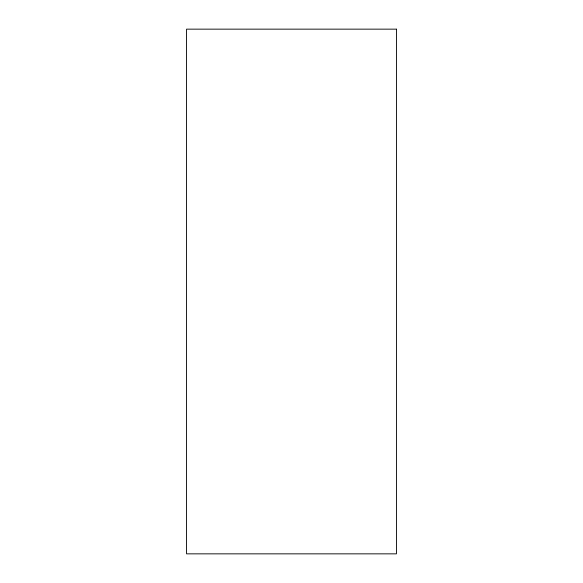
<?xml version="1.0" encoding="UTF-8"?>
<svg xmlns="http://www.w3.org/2000/svg" width="583" height="583" viewBox="0 0 583 583"><rect width="100%" height="100%" fill="white"/><g stroke="black" fill="none" stroke-linecap="round" stroke-linejoin="round"><path stroke-width="0.87" d="M396.44 29.15L186.56 29.15L186.56 553.85L396.44 553.85L396.44 29.15"/></g></svg>
